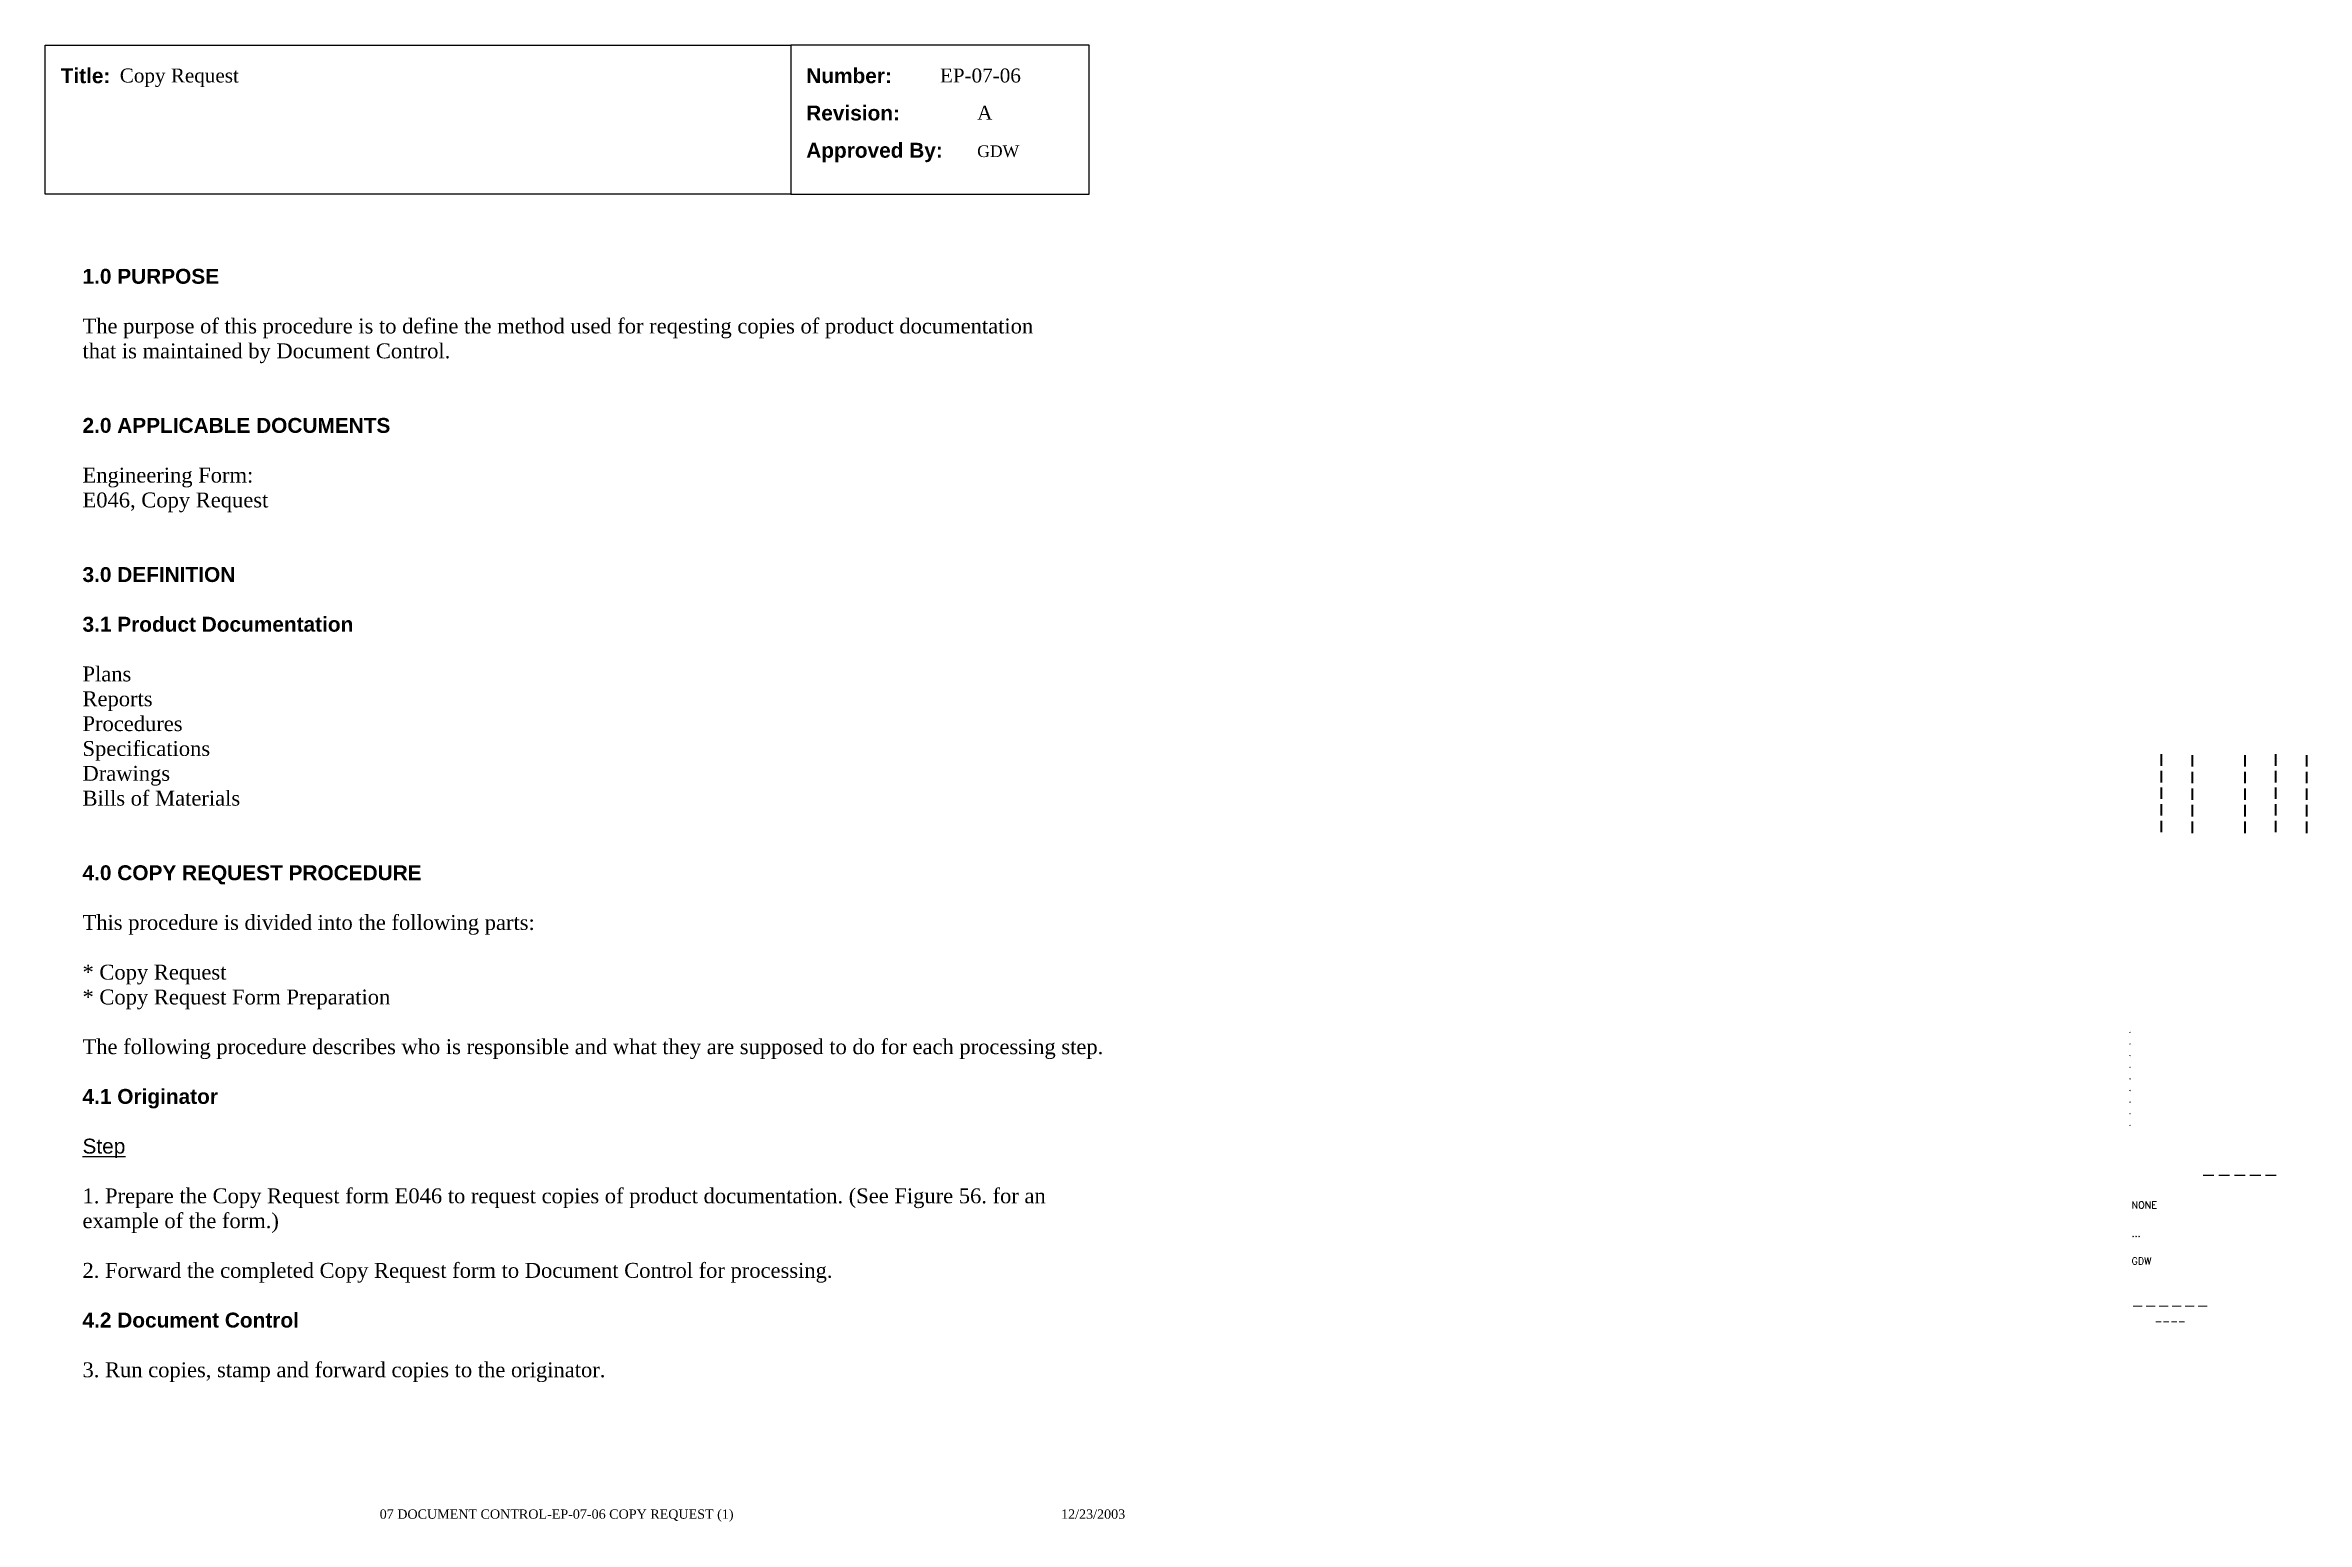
# Paper-space layout 'EP-07-06 Copy Request (1)' of a CAD drawing. Header units: inches. Extents: x 1 to 31.3, y 0.2 to 20.
import ezdxf
from ezdxf.enums import TextEntityAlignment as Align

# ---------------------------------------------------------------- set-up
doc = ezdxf.new("R2010")
doc.units = ezdxf.units.IN
doc.header["$MEASUREMENT"] = 0
doc.layers.add('TitleBlock_Attributes', color=40, linetype='Continuous', plot=False)
doc.layers.add('TitleBlock_Atts_Print', color=1, linetype='Continuous')
doc.styles.get("Standard").update_dxf_attribs({"font": 'simplex.shx'})
doc.styles.add('style1', font='TIMES.TTF')
doc.styles.add('styleAtt', font='TIMES.TTF')
doc.styles.add('TBBIGTEXT', font='complex.shx')

# ---------------------------------------------------------------- blocks, each defined once
blk = doc.blocks.new('Test1')
at = {"layer": 'TitleBlock_Attributes', "style": 'TBBIGTEXT', "width": 0.8}
for tag, p, height in [('SideLine1', (29.492, 9.408), 0.25), ('SideLine2', (29.906, 9.396), 0.25), ('SideLine3', (30.612, 9.396), 0.25), ('SideLine4', (31.026, 9.408), 0.25), ('SideLine5', (31.44, 9.396), 0.25), ('File-Layout', (28.803, 3.641), 0.125)]:
    blk.add_attdef(tag, p, '', height=height, rotation=90, dxfattribs=at)
at = {"layer": 'TitleBlock_Attributes'}
for tag, p, height in [('REV1', (28.947, 6.754), 0.0625), ('REV2', (28.947, 6.598), 0.0625), ('REV3', (28.947, 6.442), 0.0625), ('REV4', (28.947, 6.286), 0.0625), ('REV5', (28.947, 6.13), 0.0625), ('REV6', (28.947, 5.974), 0.0625), ('REV7', (28.947, 5.818), 0.0625), ('REV8', (28.947, 5.662), 0.0625), ('REV9', (28.947, 5.506), 0.0625), ('SCALE', (28.983, 4.394), 0.0938), ('INCHARGE', (28.983, 4.016), 0.0938), ('DRW', (28.983, 3.641), 0.0938)]:
    blk.add_attdef(tag, p, '', height=height, dxfattribs=at)
at = {"layer": 'TitleBlock_Attributes', "style": 'TBBIGTEXT'}
for tag, height, p in [('PROJNUM', 0.188, (30.434, 4.761)), ('DWG_NUM', 0.156, (31.168, 4.127)), ('CUSTOMER', 0.156, (29.501, 3.017)), ('LOCATION', 0.0938, (29.501, 2.835)), ('DESC_1', 0.188, (29.501, 2.412)), ('DESC_2', 0.188, (29.501, 2.1)), ('DESC_3', 0.188, (29.501, 1.787))]:
    blk.add_attdef(tag, text='', height=height, dxfattribs=at).set_placement(p, align=Align.CENTER)
at = {"layer": 'TitleBlock_Attributes'}
blk.add_attdef('DRW_DATE', text='', height=0.0938, dxfattribs=at).set_placement((31.149, 3.648), align=Align.CENTER)

psp = doc.layouts.new('EP-07-06 Copy Request (1)')

# ---------------------------------------------------------------- linework, layer by layer
for points in [[(1, 20), (11, 20), (11, 18), (1, 18)], [(11, 18), (15, 18), (15, 20), (11, 20)]]:
    psp.add_lwpolyline(points, close=True)

# ---------------------------------------------------------------- block references
ref = psp.add_blockref('Test1', (0, 0))
ref.add_attrib('CUSTOMER', '------', dxfattribs={"layer": 'TitleBlock_Attributes', "height": 0.1562, "style": 'TBBIGTEXT'}).set_placement((29.501, 3.017), align=Align.CENTER)
ref.add_attrib('LOCATION', '----', dxfattribs={"layer": 'TitleBlock_Attributes', "height": 0.0938, "style": 'TBBIGTEXT'}).set_placement((29.501, 2.835), align=Align.CENTER)
ref.add_attrib('DESC_1', 'Copy Request', (2, 19.5), dxfattribs={"layer": 'TitleBlock_Atts_Print', "height": 0.1875, "style": 'styleAtt'})
ref.add_attrib('DESC_2', 'EP-07-06', (13, 19.5), dxfattribs={"layer": 'TitleBlock_Atts_Print', "height": 0.1875, "style": 'styleAtt'})
ref.add_attrib('DESC_3', 'A', (13.5, 19), dxfattribs={"layer": 'TitleBlock_Atts_Print', "height": 0.188, "style": 'styleAtt'})
ref.add_attrib('PROJNUM', '-----', dxfattribs={"layer": 'TitleBlock_Attributes', "height": 0.1875, "style": 'TBBIGTEXT'}).set_placement((30.434, 4.761), align=Align.CENTER)
ref.add_attrib('DWG_NUM', 'GDW', (13.5, 18.5), dxfattribs={"layer": 'TitleBlock_Atts_Print', "height": 0.1562, "style": 'styleAtt'})
ref.add_attrib('DRW_DATE', '12/23/2003', dxfattribs={"layer": 'TitleBlock_Atts_Print', "height": 0.125, "style": 'styleAtt'}).set_placement((15.055, 0.232), align=Align.CENTER)
ref.add_attrib('DRW', 'GDW', (28.983, 3.641), dxfattribs={"layer": 'TitleBlock_Attributes', "height": 0.0938})
ref.add_attrib('INCHARGE', '...', (28.983, 4.016), dxfattribs={"layer": 'TitleBlock_Attributes', "height": 0.0938})
ref.add_attrib('SCALE', 'NONE', (28.983, 4.394), dxfattribs={"layer": 'TitleBlock_Attributes', "height": 0.0938})
ref.add_attrib('REV1', '.', (28.947, 6.754), dxfattribs={"layer": 'TitleBlock_Attributes', "height": 0.0625})
ref.add_attrib('REV2', '.', (28.947, 6.598), dxfattribs={"layer": 'TitleBlock_Attributes', "height": 0.0625})
ref.add_attrib('REV3', '.', (28.947, 6.442), dxfattribs={"layer": 'TitleBlock_Attributes', "height": 0.0625})
ref.add_attrib('REV4', '.', (28.947, 6.286), dxfattribs={"layer": 'TitleBlock_Attributes', "height": 0.0625})
ref.add_attrib('REV5', '.', (28.947, 6.13), dxfattribs={"layer": 'TitleBlock_Attributes', "height": 0.0625})
ref.add_attrib('REV6', '.', (28.947, 5.974), dxfattribs={"layer": 'TitleBlock_Attributes', "height": 0.0625})
ref.add_attrib('REV7', '.', (28.947, 5.818), dxfattribs={"layer": 'TitleBlock_Attributes', "height": 0.0625})
ref.add_attrib('REV8', '.', (28.947, 5.662), dxfattribs={"layer": 'TitleBlock_Attributes', "height": 0.0625})
ref.add_attrib('REV9', '.', (28.947, 5.506), dxfattribs={"layer": 'TitleBlock_Attributes', "height": 0.0625})
ref.add_attrib('SideLine1', '-----', (29.492, 9.408), dxfattribs={"layer": 'TitleBlock_Attributes', "height": 0.25, "rotation": 90, "style": 'TBBIGTEXT', "width": 0.8})
ref.add_attrib('SideLine2', '-----', (29.906, 9.396), dxfattribs={"layer": 'TitleBlock_Attributes', "height": 0.25, "rotation": 90, "style": 'TBBIGTEXT', "width": 0.8})
ref.add_attrib('SideLine3', '-----', (30.612, 9.396), dxfattribs={"layer": 'TitleBlock_Attributes', "height": 0.25, "rotation": 90, "style": 'TBBIGTEXT', "width": 0.8})
ref.add_attrib('SideLine4', '-----', (31.026, 9.408), dxfattribs={"layer": 'TitleBlock_Attributes', "height": 0.25, "rotation": 90, "style": 'TBBIGTEXT', "width": 0.8})
ref.add_attrib('SideLine5', '-----', (31.44, 9.396), dxfattribs={"layer": 'TitleBlock_Attributes', "height": 0.25, "rotation": 90, "style": 'TBBIGTEXT', "width": 0.8})
ref.add_attrib('File-Layout', '07 DOCUMENT CONTROL-EP-07-06 COPY REQUEST (1)', dxfattribs={"layer": 'TitleBlock_Atts_Print', "height": 0.125, "style": 'styleAtt'}).set_placement((7.859, 0.232), align=Align.CENTER)

# ---------------------------------------------------------------- texts
at = {"color": 5, "char_height": 0.2, "width": 2, "attachment_point": 1, "line_spacing_factor": 1.5, "style": 'style1'}
for s, insert in [('{\\fArial|b1|i0|c0|p34;Title:}', (1.207, 19.691)), ('{\\fArial|b1|i0|c0|p34;Number:\\PRevision:\\PApproved By:}', (11.207, 19.691))]:
    psp.add_mtext(s, dxfattribs=dict(at, insert=insert))
at = {"color": 5, "insert": (1.5, 17), "char_height": 0.2, "width": 13, "attachment_point": 1, "style": 'style1'}
psp.add_mtext('{\\fArial|b1|i0|c0|p34;1.0 PURPOSE\\P\\P}The purpose of this procedure is to define the method used for reqesting copies of product documentation that is maintained by Document Control.\\P\\P\\P{\\fArial|b1|i0|c0|p34;2.0 APPLICABLE DOCUMENTS\\P\\P}Engineering Form:\\PE046, Copy Request\\P\\P\\P{\\fArial|b1|i0|c0|p34;3.0 DEFINITION\\P\\P3.1 Product Documentation\\P\\P}Plans\\PReports\\PProcedures\\PSpecifications\\PDrawings\\PBills of Materials\\P\\P\\P{\\fArial|b1|i0|c0|p34;4.0 COPY REQUEST PROCEDURE\\P\\P}This procedure is divided into the following parts:\\P\\P* Copy Request\\P* Copy Request Form Preparation\\P\\PThe following procedure describes who is responsible and what they are supposed to do for each processing step.\\P\\P{\\fArial|b1|i0|c0|p34;4.1 Originator\\P\\P\\fArial|b0|i0|c0|p34;\\LStep\\P\\P}1. Prepare the Copy Request form E046 to request copies of product documentation. (See Figure 56. for an example of the form.)\\P\\P2. Forward the completed Copy Request form to Document Control for processing.\\P\\P{\\fArial|b1|i0|c0|p34;4.2 Document Control\\P\\P}3. Run copies, stamp and forward copies to the originator.', dxfattribs=at)

doc.saveas('drawing.dxf')
